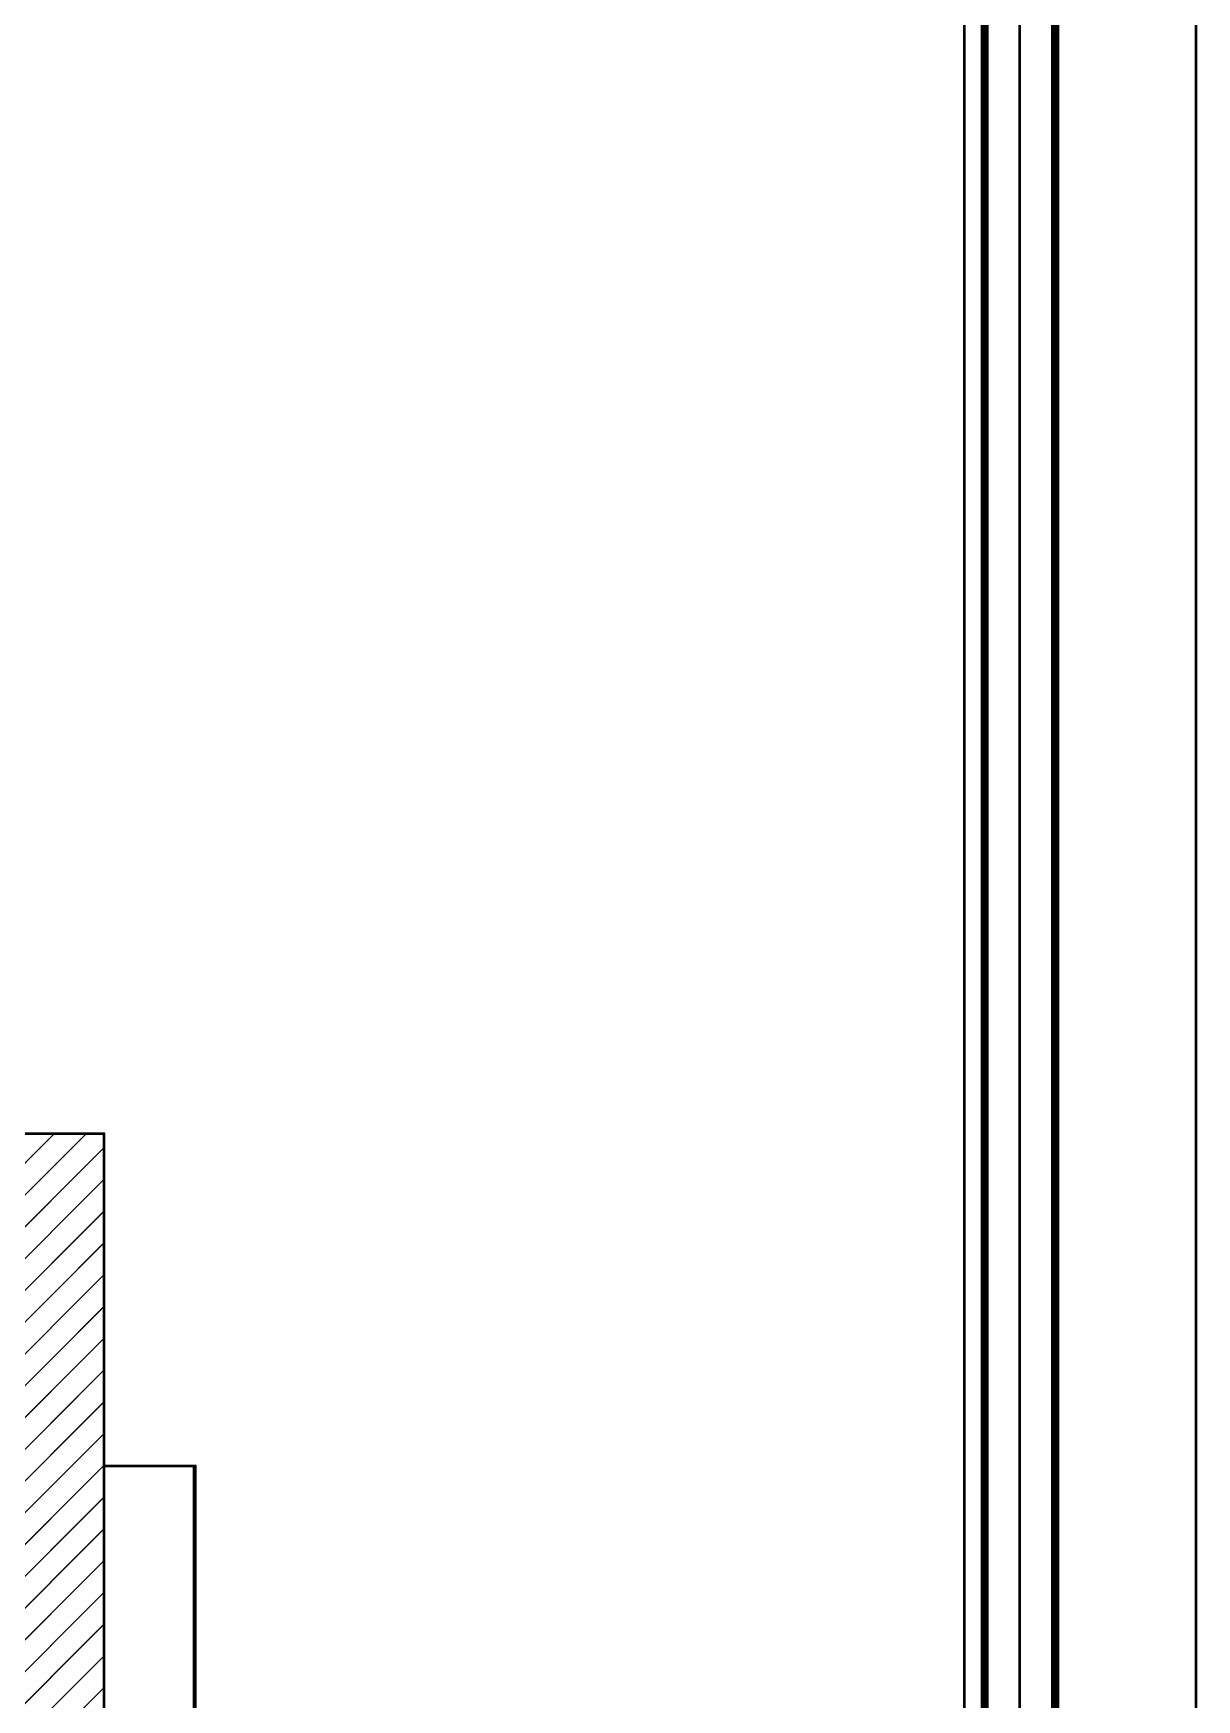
# Model space of a CAD drawing. Header units: inches. Extents: x 4821 to 127877, y 58012 to 433683.
# Drawn here: x 92297 to 95534, y 154384 to 159021 of the extents above; entities that cross this region are included whole.
import ezdxf

# ---------------------------------------------------------------- set-up
doc = ezdxf.new("R2010")
doc.units = ezdxf.units.IN
doc.header["$MEASUREMENT"] = 0
doc.linetypes.add('$0$104-TYPICAL FLOOR$0$HIDDEN', pattern=[0.375, 0.25, -0.125])
for name, color, linetype in [('A-101 Plans Building B$0$A-LIN-10', 8, 'Continuous'), ('A-WAL-CMU', 7, 'Continuous'), ('COL FISRT$0$COL GROUND$0$Cloums$0$A-COL-HAT', 8, 'Continuous'), ('COL FISRT$0$COL GROUND$0$Cloums$0$A-COL-RFC', 210, 'Continuous'), ('ELECTRICAL', 4, 'Continuous')]:
    doc.layers.add(name, color=color, linetype=linetype)

# ---------------------------------------------------------------- blocks, each defined once
blk = doc.blocks.new('COL FISRT')
at = {"layer": 'COL FISRT$0$COL GROUND$0$Cloums$0$A-COL-HAT'}
h = blk.add_hatch(dxfattribs=at)
h.set_pattern_fill('ANSI31', color=256, scale=500)
h.set_pattern_definition([(45, (1132937.42, -1550303.88), (-44.194174, 44.194174), [])])
h.paths.add_polyline_path([(1200077.9, -1522172), (1200077.9, -1518497.1), (1200078.1, -1518497.1), (1200077.7, -1517122.1), (1199432.1, -1517122), (1192527.9, -1517122), (1192527.9, -1520072), (1192827.9, -1520072), (1192827.9, -1517422), (1199780.9, -1517422), (1199777.9, -1519822), (1195677.9, -1519822), (1195677.9, -1522172), (1195977.9, -1522172), (1195977.9, -1520122), (1199777.9, -1520122), (1199777.9, -1522172)])
at = {"layer": 'COL FISRT$0$COL GROUND$0$Cloums$0$A-COL-RFC', "linetype": 'Continuous', "elevation": 0}
blk.add_lwpolyline([(1200077.9, -1522172), (1200077.9, -1517122.1), (1199783.9, -1517122), (1192527.9, -1517122), (1192527.9, -1520072), (1192827.9, -1520072), (1192827.9, -1517422), (1199777.9, -1517422), (1199777.9, -1519822), (1195677.9, -1519822), (1195677.9, -1522172), (1195977.9, -1522172), (1195977.9, -1520122), (1199777.9, -1520122), (1199777.9, -1522172), (1200077.9, -1522172)], dxfattribs=at)
blk = doc.blocks.new('FIRST SLAB EDGE')
at = {"layer": 'A-101 Plans Building B$0$A-LIN-10', "linetype": '$0$104-TYPICAL FLOOR$0$HIDDEN'}
for p, q in [((1200927.3, -1722363.5, 0), (1200672.3, -1722363.5, 0)), ((1200927.3, -1723163.5, 0), (1200927.3, -1722363.5, 0))]:
    blk.add_line(p, q, dxfattribs=at)
at = {"layer": 'A-WAL-CMU'}
for p in [(1200304.1, -1721438.6), (1200672.3, -1722363.5)]:
    blk.add_line(p, (1200672.3, -1721438.6), dxfattribs=at)
blk.add_lwpolyline([(1200672.3, -1722363.5), (1200922.3, -1722363.5), (1200922.3, -1723163.5), (1200672.3, -1723163.5)], dxfattribs=at)
blk = doc.blocks.new('BANDA-MOATAZ')
at = {"color": 10}
blk.add_lwpolyline([(0, 0), (0, 40500), (-57155, 40500), (-57155, 0)], close=True, dxfattribs=at)
at = {"const_width": 17.5}
for points in [[(-350, 350), (-350, 40150), (-56805, 40150), (-56805, 350)], [(-525, 5112.5), (-525, 39975), (-56630, 39975), (-56630, 5112.5)]]:
    blk.add_lwpolyline(points, close=True, dxfattribs=at)
at = {"color": 131}
blk.add_lwpolyline([(-437.5, 437.5), (-437.5, 40062.5), (-56717.5, 40062.5), (-56717.5, 437.5)], close=True, dxfattribs=at)
at = {"layer": 'ELECTRICAL', "color": 131}
blk.add_lwpolyline([(-575, 5162.5), (-575, 39925), (-56580, 39925), (-56580, 5162.5)], close=True, dxfattribs=at)

msp = doc.modelspace()

# ---------------------------------------------------------------- block references
at = {"xscale": 1.12079201326193, "yscale": 1.12079201326193, "zscale": 1.12079201326193}
for p in [(95531.1, 124569.2), (95534.5, 124572.1)]:
    msp.add_blockref('BANDA-MOATAZ', p, dxfattribs=at)
at = {"layer": 'A-WAL-CMU'}
for name, p in [('FIRST SLAB EDGE', (-1108180.4, 1877396.1)), ('FIRST SLAB EDGE', (-1108177, 1877399)), ('COL FISRT', (-1107585.9, 1673079.6, 0)), ('COL FISRT', (-1107582.5, 1673082.6, 0))]:
    msp.add_blockref(name, p, dxfattribs=at)

doc.saveas('drawing.dxf')
